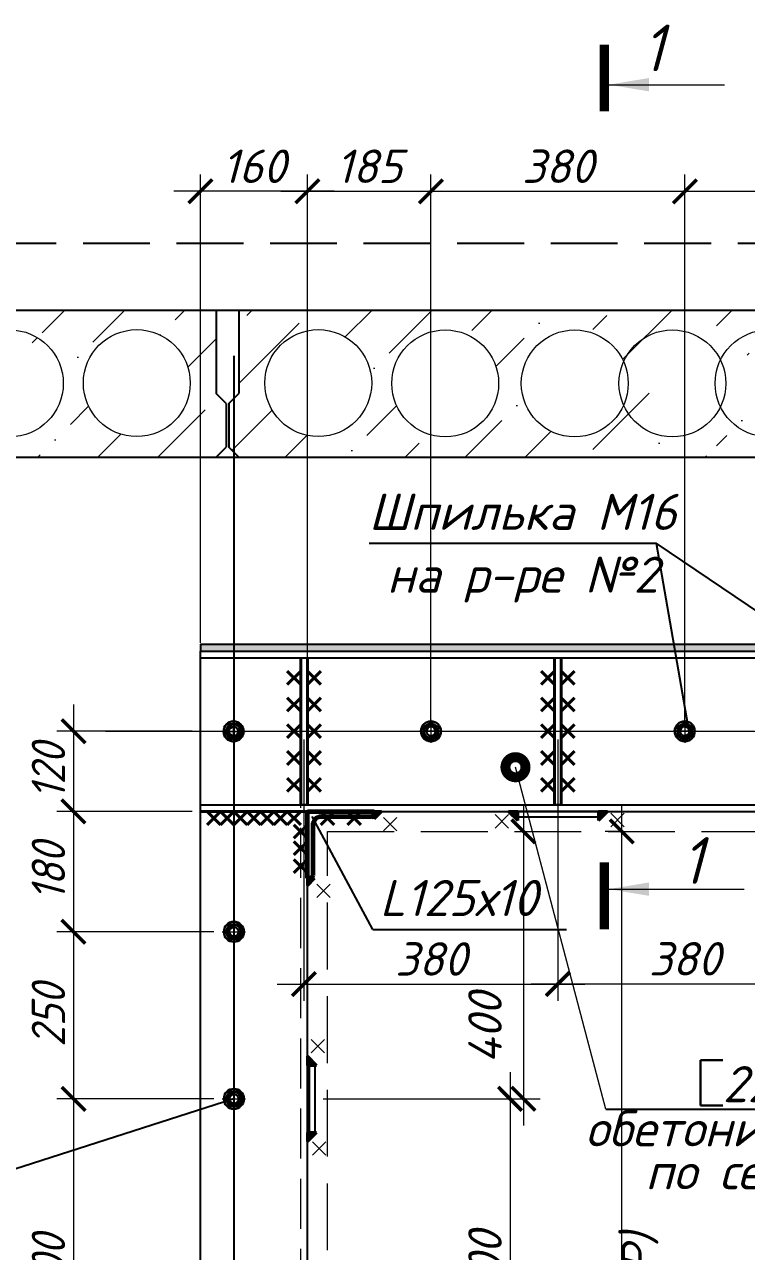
# Model space of a CAD drawing. Header units: millimetres. Extents: x 749182 to 2267578, y 70462 to 311449.
# Drawn here: x 2071740 to 2072821, y 106040 to 107876 of the extents above; entities that cross this region are included whole.
import ezdxf
from ezdxf.enums import TextEntityAlignment as Align

# ---------------------------------------------------------------- set-up
doc = ezdxf.new("R2010")
doc.units = ezdxf.units.MM
for name, pattern in [('015-60-22-12-0682-ПЗУ-20_П_изм1$0$K5LT_AXLED_REINFORCED', [13, 8, -2, 1, -2]), ('ГОСТ 2.303 4', [7, 5, -2, 0]), ('осеваяX2', [4, 2.5, -0.5, 0.5, -0.5])]:
    doc.linetypes.add(name, pattern=pattern)
doc.layers.get('Defpoints').update_dxf_attribs({"color": 255})
for name, color, linetype, lineweight in [('1Стены', 252, 'Continuous', 25), ('монолит', 176, 'Continuous', 50), ('Оси', 165, 'осеваяX2', 13), ('Размер', 7, 'Continuous', 13), ('размеры', 7, 'Continuous', 9), ('Размеры КР', 164, 'Continuous', 9), ('сварка', 156, 'Continuous', 9), ('Стены', 184, 'Continuous', 40), ('штрих', 8, 'Continuous', 5)]:
    doc.layers.add(name, color=color, linetype=linetype, lineweight=lineweight)
doc.layers.add('CS_UNPLOTTED', color=254, linetype='Continuous', plot=False)
for name, color, linetype in [('VPORTS', 7, 'Continuous'), ('металл', 124, 'Continuous'), ('Текст', 7, 'Continuous'), ('Штриховка', 252, 'Continuous')]:
    doc.layers.add(name, color=color, linetype=linetype)
doc.styles.add('GOST 2.304_new', font='isocpeur.ttf', dxfattribs={"width": 0.9, "oblique": 15})
doc.styles.add('М2', font='isocpeui.ttf')
doc.dimstyles.new('SPDS', dxfattribs={"dimscale": 25, "dimtxt": 2.5, "dimasz": 1.77, "dimexe": 1.25, "dimexo": 0.625, "dimtad": 1, "dimdec": 0, "dimrnd": 0.001, "dimtxsty": 'GOST 2.304_new', "dimblk": 'ARCHTICK', "dimcen": 2.5, "dimdle": 2, "dimclrt": 256, "dimazin": 2, "dimtfac": 0.75, "dimtdec": 0, "dimtmove": 1, "dimatfit": 3, "dimfxl": 0, "dimtolj": 1, "dimlwd": 9, "dimlwe": 9, "dimarcsym": 0})
doc.dimstyles.new('SPDS 1_20', dxfattribs={"dimscale": 20, "dimtxt": 2.5, "dimasz": 1.77, "dimexe": 1.25, "dimexo": 0.625, "dimtad": 1, "dimdec": 0, "dimrnd": 0.001, "dimtxsty": 'М2', "dimblk": 'ARCHTICK', "dimcen": 2.5, "dimdle": 2, "dimclrt": 256, "dimadec": 0, "dimazin": 2, "dimtfac": 0.75, "dimtdec": 0, "dimtmove": 1, "dimatfit": 3, "dimfxl": 0, "dimtolj": 1, "dimlwd": 9, "dimlwe": 9, "dimarcsym": 0})

# ---------------------------------------------------------------- blocks, each defined once
blk = doc.blocks.new('м16')
at = {"layer": 'металл', "lineweight": 30, "ltscale": 20}
for p, q in [((-11, 6.4), (0, 12.7)), ((-11, -6.4), (-11, 6.4)), ((0, 12.7), (11, 6.4)), ((11, 6.4), (11, -6.4)), ((0, -12.7), (-11, -6.4)), ((11, -6.4), (0, -12.7))]:
    blk.add_line(p, q, dxfattribs=at)
blk.add_circle((0, 0), 15, dxfattribs=at)
for radius, start, end in [(10.4, 0, 180), (10.4, 180, 0), (6.92, 0, 180), (6.92, 180, 0)]:
    blk.add_arc((0, 0), radius, start, end, dxfattribs=at)
at = {"layer": 'металл', "linetype": 'Continuous', "lineweight": 25, "ltscale": 20}
blk.add_arc((0, 0), 8, 255, 165, dxfattribs=at)
at = {"layer": 'Оси', "ltscale": 20}
for p, q in [((17, 0), (-17.3, 0)), ((0, 17.3), (0, -17.3))]:
    blk.add_line(p, q, dxfattribs=at)
blk = doc.blocks.new('свар')
at = {"layer": 'сварка', "color": 0, "linetype": 'Continuous', "ltscale": 10}
for p, q in [((10, 10), (-10, -10)), ((-10, 10), (10, -10))]:
    blk.add_line(p, q, dxfattribs=at)
blk = doc.blocks.new('_ArchTick')
at = {"color": 0, "linetype": 'ByBlock', "const_width": 0.15}
blk.add_lwpolyline([(-0.5, -0.5), (0.5, 0.5)], dxfattribs=at)
blk = doc.blocks.new('*D1952')
at = {"layer": 'Defpoints', "color": 0, "lineweight": 20, "ltscale": 20, "transparency": 16777216}
for p in [(2072476.9, 106668.3), (2072174.4, 106268.3), (2072486.7, 106268.3)]:
    blk.add_point(p, dxfattribs=at)
at = {"layer": 'Размер', "color": 0, "lineweight": 9, "ltscale": 20, "transparency": 16777216}
for p, q in [((2072486.7, 106708.3), (2072486.7, 106228.3)), ((2072489.4, 106668.3), (2072511.7, 106668.3)), ((2072186.9, 106268.3), (2072511.7, 106268.3))]:
    blk.add_line(p, q, dxfattribs=at)
at = {"layer": 'Размер', "color": 0, "lineweight": 9, "ltscale": 20, "transparency": 16777216, "xscale": 35.4, "yscale": 35.4, "zscale": 35.4}
for p, rotation in [((2072486.7, 106668.3), 90), ((2072486.7, 106268.3), 270)]:
    blk.add_blockref('_ArchTick', p, dxfattribs=dict(at, rotation=rotation))
at = {"layer": 'Размер', "ltscale": 20, "transparency": 16777216, "insert": (2072429.2, 106374.3), "char_height": 50, "attachment_point": 5, "rotation": 90, "style": 'М2'}
blk.add_mtext('\\A1;400', dxfattribs=at)
blk = doc.blocks.new('*D1953')
at = {"layer": 'Defpoints', "color": 0, "lineweight": 20, "ltscale": 20, "transparency": 16777216}
for p in [(2072174.4, 106268.3), (2072174.4, 105768.3), (2072466.7, 105768.3)]:
    blk.add_point(p, dxfattribs=at)
at = {"layer": 'Размер', "color": 0, "lineweight": 9, "ltscale": 20, "transparency": 16777216}
for p, q in [((2072466.7, 106308.3), (2072466.7, 105728.3)), ((2072186.9, 106268.3), (2072491.7, 106268.3)), ((2072186.9, 105768.3), (2072491.7, 105768.3))]:
    blk.add_line(p, q, dxfattribs=at)
at = {"layer": 'Размер', "color": 0, "lineweight": 9, "ltscale": 20, "transparency": 16777216, "xscale": 35.4, "yscale": 35.4, "zscale": 35.4}
for p, rotation in [((2072466.7, 106268.3), 90), ((2072466.7, 105768.3), 270)]:
    blk.add_blockref('_ArchTick', p, dxfattribs=dict(at, rotation=rotation))
at = {"layer": 'Размер', "ltscale": 20, "transparency": 16777216, "insert": (2072429.2, 106018.3), "char_height": 50, "attachment_point": 5, "rotation": 90, "style": 'М2'}
blk.add_mtext('\\A1;500', dxfattribs=at)
blk = doc.blocks.new('*D1949')
at = {"layer": 'Defpoints', "color": 0, "lineweight": 20, "transparency": 16777216}
for p in [(2072003.3, 107626.1), (2072003.3, 106938.3), (2072163.4, 106698.3)]:
    blk.add_point(p, dxfattribs=at)
at = {"layer": 'Размеры КР', "color": 0, "lineweight": 9, "transparency": 16777216}
for p, q in [((2072003.3, 106950.8), (2072003.3, 107651.1)), ((2072163.4, 106710.8), (2072163.4, 107651.1)), ((2072203.4, 107626.1), (2071963.3, 107626.1))]:
    blk.add_line(p, q, dxfattribs=at)
at = {"layer": 'Размеры КР', "color": 0, "lineweight": 9, "transparency": 16777216, "xscale": 35.4, "yscale": 35.4, "zscale": 35.4, "rotation": 180}
blk.add_blockref('_ArchTick', (2072003.3, 107626.1), dxfattribs=at)
at = {"layer": 'Размеры КР', "color": 0, "lineweight": 9, "transparency": 16777216, "xscale": 35.4, "yscale": 35.4, "zscale": 35.4}
blk.add_blockref('_ArchTick', (2072163.4, 107626.1), dxfattribs=at)
at = {"layer": 'Размеры КР', "lineweight": 20, "transparency": 16777216, "insert": (2072083.4, 107663.6), "char_height": 50, "attachment_point": 5, "style": 'М2'}
blk.add_mtext('\\A1;160', dxfattribs=at)
blk = doc.blocks.new('*D1942')
at = {"layer": 'Defpoints', "color": 0, "lineweight": 20, "ltscale": 20, "transparency": 16777216}
for p in [(2072633.9, 106668.3), (2072647.8, 106668.3), (2072667.8, 104668.3)]:
    blk.add_point(p, dxfattribs=at)
at = {"layer": 'Размер', "color": 0, "lineweight": 9, "ltscale": 20, "transparency": 16777216}
for p, q in [((2072633.9, 104628.3), (2072633.9, 106708.3)), ((2072635.3, 106668.3), (2072608.9, 106668.3)), ((2072655.3, 104668.3), (2072608.9, 104668.3))]:
    blk.add_line(p, q, dxfattribs=at)
at = {"layer": 'Размер', "color": 0, "lineweight": 9, "ltscale": 20, "transparency": 16777216, "xscale": 35.4, "yscale": 35.4, "zscale": 35.4}
for p, rotation in [((2072633.9, 106668.3), 90), ((2072633.9, 104668.3), 270)]:
    blk.add_blockref('_ArchTick', p, dxfattribs=dict(at, rotation=rotation))
at = {"layer": 'Размер', "ltscale": 20, "transparency": 16777216, "insert": (2072623.9, 105802.9), "char_height": 50, "width": 670.583, "attachment_point": 5, "rotation": 90, "style": 'М2'}
blk.add_mtext('\\A1;2000 \\P(уточнять по АР)', dxfattribs=at)
blk = doc.blocks.new('*D1943')
at = {"layer": 'Defpoints', "color": 0, "lineweight": 20, "ltscale": 20, "transparency": 16777216}
for p in [(2072003.3, 106818.3), (2071813.3, 106698.3), (2072003.3, 106698.3)]:
    blk.add_point(p, dxfattribs=at)
at = {"layer": 'размеры', "color": 0, "lineweight": 9, "ltscale": 20, "transparency": 16777216}
for p, q in [((2071813.3, 106858.3), (2071813.3, 106658.3)), ((2071990.8, 106818.3), (2071788.3, 106818.3)), ((2071990.8, 106698.3), (2071788.3, 106698.3))]:
    blk.add_line(p, q, dxfattribs=at)
at = {"layer": 'размеры', "color": 0, "lineweight": 9, "ltscale": 20, "transparency": 16777216, "xscale": 35.4, "yscale": 35.4, "zscale": 35.4}
for p, rotation in [((2071813.3, 106818.3), 90), ((2071813.3, 106698.3), 270)]:
    blk.add_blockref('_ArchTick', p, dxfattribs=dict(at, rotation=rotation))
at = {"layer": 'размеры', "ltscale": 20, "transparency": 16777216, "insert": (2071775.8, 106758.3), "char_height": 50, "attachment_point": 5, "rotation": 90, "style": 'GOST 2.304_new'}
blk.add_mtext('\\A1;120', dxfattribs=at)
blk = doc.blocks.new('*D1954')
at = {"layer": 'Defpoints', "color": 0, "lineweight": 20, "ltscale": 20, "transparency": 16777216}
for p in [(2072003.3, 106698.3), (2071813.3, 106518.3), (2072036.1, 106518.3)]:
    blk.add_point(p, dxfattribs=at)
at = {"layer": 'размеры', "color": 0, "lineweight": 9, "ltscale": 20, "transparency": 16777216}
for p, q in [((2071813.3, 106738.3), (2071813.3, 106478.3)), ((2071990.8, 106698.3), (2071788.3, 106698.3)), ((2072023.6, 106518.3), (2071788.3, 106518.3))]:
    blk.add_line(p, q, dxfattribs=at)
at = {"layer": 'размеры', "color": 0, "lineweight": 9, "ltscale": 20, "transparency": 16777216, "xscale": 35.4, "yscale": 35.4, "zscale": 35.4}
for p, rotation in [((2071813.3, 106698.3), 90), ((2071813.3, 106518.3), 270)]:
    blk.add_blockref('_ArchTick', p, dxfattribs=dict(at, rotation=rotation))
at = {"layer": 'размеры', "ltscale": 20, "transparency": 16777216, "insert": (2071775.8, 106608.3), "char_height": 50, "attachment_point": 5, "rotation": 90, "style": 'GOST 2.304_new'}
blk.add_mtext('\\A1;180', dxfattribs=at)
blk = doc.blocks.new('*D1955')
at = {"layer": 'Defpoints', "color": 0, "lineweight": 20, "ltscale": 20, "transparency": 16777216}
for p in [(2072036.1, 106518.3), (2071813.3, 106268.3), (2072036.1, 106268.3)]:
    blk.add_point(p, dxfattribs=at)
at = {"layer": 'размеры', "color": 0, "lineweight": 9, "ltscale": 20, "transparency": 16777216}
for p, q in [((2071813.3, 106558.3), (2071813.3, 106228.3)), ((2072023.6, 106518.3), (2071788.3, 106518.3)), ((2072023.6, 106268.3), (2071788.3, 106268.3))]:
    blk.add_line(p, q, dxfattribs=at)
at = {"layer": 'размеры', "color": 0, "lineweight": 9, "ltscale": 20, "transparency": 16777216, "xscale": 35.4, "yscale": 35.4, "zscale": 35.4}
for p, rotation in [((2071813.3, 106518.3), 90), ((2071813.3, 106268.3), 270)]:
    blk.add_blockref('_ArchTick', p, dxfattribs=dict(at, rotation=rotation))
at = {"layer": 'размеры', "ltscale": 20, "transparency": 16777216, "insert": (2071775.8, 106393.3), "char_height": 50, "attachment_point": 5, "rotation": 90, "style": 'GOST 2.304_new'}
blk.add_mtext('\\A1;250', dxfattribs=at)
blk = doc.blocks.new('*D1956')
at = {"layer": 'Defpoints', "color": 0, "lineweight": 20, "ltscale": 20, "transparency": 16777216}
for p in [(2072036.1, 106268.3), (2071813.3, 105768.3), (2072036.1, 105768.3)]:
    blk.add_point(p, dxfattribs=at)
at = {"layer": 'размеры', "color": 0, "lineweight": 9, "ltscale": 20, "transparency": 16777216}
for p, q in [((2071813.3, 106308.3), (2071813.3, 105728.3)), ((2072023.6, 106268.3), (2071788.3, 106268.3)), ((2072023.6, 105768.3), (2071788.3, 105768.3))]:
    blk.add_line(p, q, dxfattribs=at)
at = {"layer": 'размеры', "color": 0, "lineweight": 9, "ltscale": 20, "transparency": 16777216, "xscale": 35.4, "yscale": 35.4, "zscale": 35.4}
for p, rotation in [((2071813.3, 106268.3), 90), ((2071813.3, 105768.3), 270)]:
    blk.add_blockref('_ArchTick', p, dxfattribs=dict(at, rotation=rotation))
at = {"layer": 'размеры', "ltscale": 20, "transparency": 16777216, "insert": (2071775.8, 106018.3), "char_height": 50, "attachment_point": 5, "rotation": 90, "style": 'GOST 2.304_new'}
blk.add_mtext('\\A1;500', dxfattribs=at)
blk = doc.blocks.new('*D1959')
at = {"layer": 'Defpoints', "color": 0, "lineweight": 20, "transparency": 16777216}
for p in [(2072348.2, 107626.1), (2072163.4, 107548.4), (2072348.2, 106818.3)]:
    blk.add_point(p, dxfattribs=at)
at = {"layer": 'Размеры КР', "color": 0, "lineweight": 9, "transparency": 16777216}
for p, q in [((2072163.4, 107560.9), (2072163.4, 107651.1)), ((2072348.2, 106830.8), (2072348.2, 107651.1)), ((2072123.4, 107626.1), (2072388.2, 107626.1))]:
    blk.add_line(p, q, dxfattribs=at)
at = {"layer": 'Размеры КР', "color": 0, "lineweight": 9, "transparency": 16777216, "xscale": 35.4, "yscale": 35.4, "zscale": 35.4, "rotation": 180}
blk.add_blockref('_ArchTick', (2072163.4, 107626.1), dxfattribs=at)
at = {"layer": 'Размеры КР', "color": 0, "lineweight": 9, "transparency": 16777216, "xscale": 35.4, "yscale": 35.4, "zscale": 35.4}
blk.add_blockref('_ArchTick', (2072348.2, 107626.1), dxfattribs=at)
at = {"layer": 'Размеры КР', "lineweight": 20, "transparency": 16777216, "insert": (2072255.8, 107663.6), "char_height": 50, "attachment_point": 5, "style": 'М2'}
blk.add_mtext('\\A1;185', dxfattribs=at)
blk = doc.blocks.new('*D1961')
at = {"layer": 'Defpoints', "color": 0, "lineweight": 20, "transparency": 16777216}
for p in [(2072158.3, 106818.3), (2072538.4, 106690.3), (2072538.4, 106440.1)]:
    blk.add_point(p, dxfattribs=at)
at = {"layer": 'Размеры КР', "color": 0, "lineweight": 9, "transparency": 16777216}
for p, q in [((2072158.3, 106805.8), (2072158.3, 106415.1)), ((2072538.4, 106677.8), (2072538.4, 106415.1)), ((2072118.3, 106440.1), (2072578.4, 106440.1))]:
    blk.add_line(p, q, dxfattribs=at)
at = {"layer": 'Размеры КР', "color": 0, "lineweight": 9, "transparency": 16777216, "xscale": 35.4, "yscale": 35.4, "zscale": 35.4, "rotation": 180}
blk.add_blockref('_ArchTick', (2072158.3, 106440.1), dxfattribs=at)
at = {"layer": 'Размеры КР', "color": 0, "lineweight": 9, "transparency": 16777216, "xscale": 35.4, "yscale": 35.4, "zscale": 35.4}
blk.add_blockref('_ArchTick', (2072538.4, 106440.1), dxfattribs=at)
at = {"layer": 'Размеры КР', "lineweight": 20, "transparency": 16777216, "insert": (2072348.4, 106477.6), "char_height": 50, "attachment_point": 5, "style": 'М2'}
blk.add_mtext('\\A1;380', dxfattribs=at)
blk = doc.blocks.new('*D1964')
at = {"layer": 'Defpoints', "color": 0, "lineweight": 20, "transparency": 16777216}
for p in [(2072538.4, 106818.3), (2072918.1, 106818.3), (2072918.1, 106440.4)]:
    blk.add_point(p, dxfattribs=at)
at = {"layer": 'Размеры КР', "color": 0, "lineweight": 9, "transparency": 16777216}
for p, q in [((2072538.4, 106805.8), (2072538.4, 106415.4)), ((2072918.1, 106805.8), (2072918.1, 106415.4)), ((2072498.4, 106440.4), (2072958.1, 106440.4))]:
    blk.add_line(p, q, dxfattribs=at)
at = {"layer": 'Размеры КР', "color": 0, "lineweight": 9, "transparency": 16777216, "xscale": 35.4, "yscale": 35.4, "zscale": 35.4, "rotation": 180}
blk.add_blockref('_ArchTick', (2072538.4, 106440.4), dxfattribs=at)
at = {"layer": 'Размеры КР', "color": 0, "lineweight": 9, "transparency": 16777216, "xscale": 35.4, "yscale": 35.4, "zscale": 35.4}
blk.add_blockref('_ArchTick', (2072918.1, 106440.4), dxfattribs=at)
at = {"layer": 'Размеры КР', "lineweight": 20, "transparency": 16777216, "insert": (2072728.2, 106477.9), "char_height": 50, "attachment_point": 5, "style": 'М2'}
blk.add_mtext('\\A1;380', dxfattribs=at)
blk = doc.blocks.new('*D1966')
at = {"layer": 'Defpoints', "color": 0, "lineweight": 20, "transparency": 16777216}
for p in [(2072728.4, 107626.1), (2072348.2, 106818.3), (2072728.4, 106818.3)]:
    blk.add_point(p, dxfattribs=at)
at = {"layer": 'Размеры КР', "color": 0, "lineweight": 9, "transparency": 16777216}
for p, q in [((2072348.2, 106830.8), (2072348.2, 107651.1)), ((2072728.4, 106830.8), (2072728.4, 107651.1)), ((2072308.2, 107626.1), (2072768.4, 107626.1))]:
    blk.add_line(p, q, dxfattribs=at)
at = {"layer": 'Размеры КР', "color": 0, "lineweight": 9, "transparency": 16777216, "xscale": 35.4, "yscale": 35.4, "zscale": 35.4, "rotation": 180}
blk.add_blockref('_ArchTick', (2072348.2, 107626.1), dxfattribs=at)
at = {"layer": 'Размеры КР', "color": 0, "lineweight": 9, "transparency": 16777216, "xscale": 35.4, "yscale": 35.4, "zscale": 35.4}
blk.add_blockref('_ArchTick', (2072728.4, 107626.1), dxfattribs=at)
at = {"layer": 'Размеры КР', "lineweight": 20, "transparency": 16777216, "insert": (2072538.3, 107663.6), "char_height": 50, "attachment_point": 5, "style": 'М2'}
blk.add_mtext('\\A1;380', dxfattribs=at)
blk = doc.blocks.new('*D1967')
at = {"layer": 'Defpoints', "color": 0, "lineweight": 20, "transparency": 16777216}
for p in [(2073108.2, 107626.1), (2073108.2, 106835.6), (2072728.4, 106818.3)]:
    blk.add_point(p, dxfattribs=at)
at = {"layer": 'Размеры КР', "color": 0, "lineweight": 9, "transparency": 16777216}
for p, q in [((2072728.4, 106830.8), (2072728.4, 107651.1)), ((2073108.2, 106848.1), (2073108.2, 107651.1)), ((2072688.4, 107626.1), (2073148.2, 107626.1))]:
    blk.add_line(p, q, dxfattribs=at)
at = {"layer": 'Размеры КР', "color": 0, "lineweight": 9, "transparency": 16777216, "xscale": 35.4, "yscale": 35.4, "zscale": 35.4, "rotation": 180}
blk.add_blockref('_ArchTick', (2072728.4, 107626.1), dxfattribs=at)
at = {"layer": 'Размеры КР', "color": 0, "lineweight": 9, "transparency": 16777216, "xscale": 35.4, "yscale": 35.4, "zscale": 35.4}
blk.add_blockref('_ArchTick', (2073108.2, 107626.1), dxfattribs=at)
at = {"layer": 'Размеры КР', "lineweight": 20, "transparency": 16777216, "insert": (2072918.3, 107663.6), "char_height": 50, "attachment_point": 5, "style": 'М2'}
blk.add_mtext('\\A1;380', dxfattribs=at)

msp = doc.modelspace()

# ---------------------------------------------------------------- hatches: boundary and pattern name
at = {"layer": 'Стены', "linetype": 'Continuous', "ltscale": 4}
for points in [[(2072263.3484, 106698.298), (2072274.2631, 106698.298), (2072263.3484, 106687.3833)], [(2072163.3484, 106598.298), (2072174.2631, 106598.298), (2072163.3484, 106587.3833)]]:
    msp.add_hatch(color=256, dxfattribs=at).paths.add_polyline_path(points, flags=0)
at = {"layer": 'Стены', "linetype": 'Continuous', "ltscale": 5}
for points in [[(2072478.2555, 106698.298), (2072464.6121, 106698.298), (2072478.2555, 106684.6546)], [(2072598.9425, 106698.298), (2072612.586, 106698.298), (2072598.9425, 106684.6546)], [(2072163.3484, 106318.386), (2072163.3484, 106332.0294), (2072176.9918, 106318.386)], [(2072163.3484, 106218.1904), (2072163.3484, 106204.5469), (2072176.9918, 106218.1904)]]:
    msp.add_hatch(color=256, dxfattribs=at).paths.add_polyline_path(points, flags=0)
at = {"layer": 'штрих', "ltscale": 100}
h = msp.add_hatch(dxfattribs=at)
h.set_pattern_fill('ANSI36', color=256, scale=20)
h.set_pattern_definition([(45, (-39860947.59, -1331618.454), (33.67596045, 123.47852166), [158.75, -31.75, 0, -31.75])])
edge = h.paths.add_edge_path(flags=16)
edge.add_arc((2071718.07, 107338.7386), 80, 0, 360)
h.paths.add_polyline_path([(2071766.5286, 107395.6191), (2071729.4545, 107405.5531), (2071729.4545, 107439.9906), (2071766.5286, 107430.0566)], flags=16)
edge = h.paths.add_edge_path(flags=16)
edge.add_arc((2071908.0686, 107339.2022), 80, 0, 360)
h.paths.add_polyline_path([(2071904.9263, 107340.7709), (2071915.6566, 107380.817), (2071972.0316, 107380.817), (2071961.3013, 107340.7709)], flags=0)
h.paths.add_polyline_path([(2071838.1673, 107234.0058), (2071800.0577, 107244.2173), (2071800.0577, 107279.5868), (2071838.1673, 107269.3753)], flags=16)
h.paths.add_polyline_path([(2071548.6243, 107259.7324), (2071548.8114, 107417.2571), (2071548.8335, 107435.7878), (2071548.836, 107448.4386), (2071548.5235, 107228.4386), (2071548.5871, 107228.4323)])
h.paths.add_polyline_path([(2071551.9758, 107448.4386), (2072026.8467, 107448.4386), (2072026.8467, 107323.4386), (2072041.8467, 107308.4386), (2072041.8467, 107243.4386), (2072026.8467, 107228.4386), (2071551.6633, 107228.4386)])
h = msp.add_hatch(dxfattribs=at)
h.set_pattern_fill('ANSI36', color=256, scale=20)
h.set_pattern_definition([(45, (-40512997.915, -1316087.535), (33.67596045, 123.47852166), [158.75, -31.75, 0, -31.75])])
h.paths.add_polyline_path([(2072575.8762, 107417.7829), (2072575.8762, 107448.4386), (2072392.6803, 107448.4386), (2072392.6803, 107415.3521, -0.331054119), (2072449.6505, 107338.7386, -0.331054119), (2072392.6803, 107262.1251), (2072392.6803, 107228.4386), (2072575.8762, 107228.4386), (2072575.8762, 107259.6943, -0.460293486), (2072483.5473, 107338.7386, -0.460293486)])
h.paths.add_polyline_path([(2072060.8738, 107448.4386), (2072060.8738, 107323.4386), (2072045.8738, 107308.4386), (2072045.8738, 107243.4386), (2072060.8738, 107228.4386), (2072377.9803, 107228.4386), (2072377.9803, 107259.1734, -0.44510651), (2072289.6505, 107338.7386, -0.44510651), (2072377.9803, 107418.3037), (2072377.9803, 107448.4386)])
h.paths.add_polyline_path([(2072259.6518, 107339.2022, -1), (2072099.6518, 107339.2022, -1)], flags=16)
h.paths.add_polyline_path([(2072590.5762, 107448.4386), (2072590.5762, 107414.0343, -0.102074753), (2072618.1681, 107397.19, -0.844047219), (2072703.2296, 107400.9328, -0.195504104), (2072760.9006, 107418.3999), (2072760.9006, 107448.4386)])
h.paths.add_polyline_path([(2072703.2296, 107400.9328, 0.844047219), (2072618.1681, 107397.19, -0.207728726), (2072643.5473, 107338.7386, -0.207728726), (2072618.1681, 107280.2871, 0.844047219), (2072703.2296, 107276.5443, -0.226394881), (2072673.5473, 107338.7386, -0.226394881)])
h.paths.add_polyline_path([(2072760.9006, 107228.4386), (2072760.9006, 107259.0772, -0.195504104), (2072703.2296, 107276.5443, -0.844047219), (2072618.1681, 107280.2871, -0.102074753), (2072590.5762, 107263.4429), (2072590.5762, 107228.4386)])
h.paths.add_polyline_path([(2072833.5473, 107338.7386, -0.334587013), (2072775.6006, 107261.8383), (2072775.6006, 107228.4386), (2072948.0588, 107228.4386), (2072948.0588, 107258.8659, -0.43083795), (2072863.5473, 107338.7386, -0.43083795), (2072948.0588, 107418.6113), (2072948.0588, 107448.4386), (2072775.6006, 107448.4386), (2072775.6006, 107415.6389, -0.334587013)])
h.paths.add_polyline_path([(2072962.7588, 107448.4386), (2072962.7588, 107416.3976, -0.344840005), (2073023.5473, 107338.7386, -0.344840005), (2072962.7588, 107261.0796), (2072962.7588, 107228.4386), (2073135.2171, 107228.4386), (2073135.2171, 107258.9325, -0.434760374), (2073049.6505, 107338.7386, -0.434760374), (2073135.2171, 107418.5447), (2073135.2171, 107448.4386)])
h.paths.add_polyline_path([(2073209.6505, 107338.7386, -0.341037633), (2073149.9171, 107261.3482), (2073149.9171, 107228.4386), (2073230.8738, 107228.4386), (2073245.8738, 107243.4386), (2073245.8738, 107308.4386), (2073230.8738, 107323.4386), (2073230.8738, 107448.4386), (2073149.9171, 107448.4386), (2073149.9171, 107416.1289, -0.341037633)])
h.paths.add_polyline_path([(2072190.8844, 107275.4768), (2072271.7484, 107275.4768), (2072293.209, 107355.569), (2072212.3451, 107355.569)], flags=24)
h.paths.add_polyline_path([(2071975.3618, 107341.9521), (2072091.4868, 107341.9521), (2072112.3925, 107419.9733), (2071996.2675, 107419.9733)], flags=9)
h.paths.add_polyline_path([(2072872.6589, 107209.0306), (2072872.6589, 107279.7696), (2072796.4397, 107300.1925), (2072796.4397, 107229.4535)], flags=9)
at = {"layer": 'Штриховка', "ltscale": 20}
h = msp.add_hatch(dxfattribs=at)
h.set_pattern_fill('AR-SAND', color=256, scale=0.3)
h.set_pattern_definition([(37.5, (-40076615.999, -1087063.142), (-0.4800093888, 14.68239712), [0, -11.5824, 0, -12.954, 0, -12.3825]), (7.5, (-40076616, -1087063.142), (13.485698494, 21.504753017), [0, -6.2484, 0, -10.4394, 0, -4.0005]), (327.5, (-40076625.372, -1087063.142), (23.7297711072, 0.0431155404), [0, -3.81, 0, -13.716, 0, -17.907]), (317.5, (-40076625.372, -1087063.142), (22.906693574, 6.687879698), [0, -1.905, 0, -8.9916, 0, -10.287])])
h.paths.add_polyline_path([(2073353.3582, 106948.7217), (2072003.3484, 106948.7217), (2072003.3484, 106938.7217), (2072003.3484, 106938.298), (2073353.3582, 106938.7217)])

# ---------------------------------------------------------------- linework, layer by layer
at = {"layer": '1Стены', "color": 6, "linetype": 'ГОСТ 2.303 4', "ltscale": 20}
msp.add_line((2071547.6028, 107548.4386), (2074063.4117, 107548.4386), dxfattribs=at)
at = {"layer": '1Стены', "linetype": 'ГОСТ 2.303 4', "lineweight": 13, "ltscale": 15}
msp.add_line((2072153.3484, 104603.8668), (2072153.3484, 106733.8766), dxfattribs=at)
at = {"layer": '1Стены', "linetype": 'ГОСТ 2.303 4', "lineweight": 13, "ltscale": 20}
for p, q in [((2072193.3484, 104641.8668), (2072193.3484, 106668.298)), ((2072193.3484, 106668.298), (2073263.3582, 106668.298))]:
    msp.add_line(p, q, dxfattribs=at)
at = {"layer": 'CS_UNPLOTTED', "ltscale": 20}
msp.add_line((2072053.3484, 107380.1464), (2072053.3484, 104665.1304), dxfattribs=at)
at = {"layer": 'VPORTS', "ltscale": 100}
msp.add_lwpolyline([(2072003.3484, 106938.298), (2073453.3582, 106938.298), (2073453.3582, 106948.306), (2072003.3484, 106948.306)], close=True, dxfattribs=at)
at = {"layer": 'металл', "color": 0, "ltscale": 20}
for p, q in [((2072003.3484, 104451.8668), (2072003.3484, 106938.298)), ((2072003.3484, 106938.298), (2073453.3582, 106938.298)), ((2072003.3484, 106928.298), (2073453.3582, 106928.298)), ((2072003.3484, 106708.298), (2073453.3582, 106708.298)), ((2072163.3484, 106698.298), (2072003.3484, 106698.298)), ((2072003.3484, 106698.298), (2073453.3582, 106698.298)), ((2072163.3484, 104736.8766), (2072163.3484, 106683.8766))]:
    msp.add_line(p, q, dxfattribs=at)
at = {"layer": 'металл', "ltscale": 20}
for points in [[(2072153.3533, 106928.298), (2072163.3486, 106928.298), (2072163.3486, 106708.298), (2072153.3533, 106708.298)], [(2072533.3557, 106928.298), (2072543.351, 106928.298), (2072543.351, 106708.298), (2072533.3557, 106708.298)], [(2072478.3533, 106698.298), (2072478.3533, 106690.298), (2072598.3533, 106690.298), (2072598.3533, 106698.298)], [(2072166.3575, 106318.2882), (2072174.3575, 106318.2882), (2072174.3575, 106218.2882), (2072166.3575, 106218.2882)]]:
    msp.add_lwpolyline(points, close=True, dxfattribs=at)
at = {"layer": 'монолит', "lineweight": 25, "ltscale": 100}
for p, q in [((2071551.9758, 107448.4386), (2074053.5615, 107448.4386)), ((2071551.9758, 107448.4386), (2074055.6603, 107448.4386)), ((2071551.6633, 107228.4386), (2074053.874, 107228.4386)), ((2071551.6633, 107228.4386), (2074055.2928, 107228.4386))]:
    msp.add_line(p, q, dxfattribs=at)
at = {"layer": 'Оси', "linetype": '015-60-22-12-0682-ПЗУ-20_П_изм1$0$K5LT_AXLED_REINFORCED', "ltscale": 100}
msp.add_line((2071861.2867, 106818.298), (2073595.4199, 106818.298), dxfattribs=at)
at = {"layer": 'Размер', "linetype": 'Continuous', "ltscale": 20}
for p, q in [((2072614.7424, 107785.6361), (2072787.6613, 107785.6361)), ((2072614.7424, 106582.0819), (2072816.8737, 106582.0819))]:
    msp.add_line(p, q, dxfattribs=at)
at = {"layer": 'Размер', "linetype": 'Continuous', "ltscale": 20, "const_width": 14}
for points in [[(2072607.7424, 107845.6361), (2072607.7424, 107745.6361)], [(2072607.7424, 106522.0819), (2072607.7424, 106622.0819)]]:
    msp.add_lwpolyline(points, dxfattribs=at)
at = {"layer": 'Размер', "linetype": 'Continuous', "ltscale": 20}
for points in [[(2072614.7424, 107785.6361), (2072674.8324, 107795.6917), (2072674.8324, 107775.5805)], [(2072614.7424, 106582.0819), (2072674.8324, 106592.1375), (2072674.8324, 106572.0263)]]:
    msp.add_solid(points, dxfattribs=at)
at = {"layer": 'размеры', "ltscale": 20}
msp.add_line((2072610.068, 106253.0041), (2072474.8203, 106764.5236), dxfattribs=at)
at = {"layer": 'Размеры КР', "lineweight": 20}
msp.add_line((2072538.3519, 106818.2979), (2072918.0738, 106818.296), dxfattribs=at)
at = {"layer": 'Стены', "color": 0, "linetype": 'Continuous', "ltscale": 10}
for p, q in [((2072153.358, 106928.298), (2072153.358, 106708.298)), ((2072163.3533, 106928.298), (2072163.3533, 106708.298)), ((2072533.3604, 106928.298), (2072533.3604, 106708.298)), ((2072543.3557, 106928.298), (2072543.3557, 106708.298)), ((2072153.358, 106908.298), (2072133.358, 106888.298)), ((2072153.358, 106888.298), (2072133.358, 106908.298)), ((2072163.3533, 106908.298), (2072183.3533, 106888.298)), ((2072163.3533, 106888.298), (2072183.3533, 106908.298)), ((2072533.3604, 106908.298), (2072513.3604, 106888.298)), ((2072533.3604, 106888.298), (2072513.3604, 106908.298)), ((2072543.3557, 106908.298), (2072563.3557, 106888.298)), ((2072543.3557, 106888.298), (2072563.3557, 106908.298)), ((2072153.358, 106868.298), (2072133.358, 106848.298)), ((2072153.358, 106848.298), (2072133.358, 106868.298)), ((2072163.3533, 106868.298), (2072183.3533, 106848.298)), ((2072163.3533, 106848.298), (2072183.3533, 106868.298)), ((2072533.3604, 106868.298), (2072513.3604, 106848.298)), ((2072533.3604, 106848.298), (2072513.3604, 106868.298)), ((2072543.3557, 106868.298), (2072563.3557, 106848.298)), ((2072543.3557, 106848.298), (2072563.3557, 106868.298)), ((2072153.358, 106828.298), (2072133.358, 106808.298)), ((2072153.358, 106808.298), (2072133.358, 106828.298)), ((2072163.3533, 106828.298), (2072183.3533, 106808.298)), ((2072163.3533, 106808.298), (2072183.3533, 106828.298)), ((2072533.3604, 106828.298), (2072513.3604, 106808.298)), ((2072533.3604, 106808.298), (2072513.3604, 106828.298)), ((2072543.3557, 106828.298), (2072563.3557, 106808.298)), ((2072543.3557, 106808.298), (2072563.3557, 106828.298)), ((2072153.358, 106788.298), (2072133.358, 106768.298)), ((2072153.358, 106768.298), (2072133.358, 106788.298)), ((2072163.3533, 106788.298), (2072183.3533, 106768.298)), ((2072163.3533, 106768.298), (2072183.3533, 106788.298)), ((2072533.3604, 106788.298), (2072513.3604, 106768.298)), ((2072533.3604, 106768.298), (2072513.3604, 106788.298)), ((2072543.3557, 106788.298), (2072563.3557, 106768.298)), ((2072543.3557, 106768.298), (2072563.3557, 106788.298)), ((2072153.358, 106748.298), (2072133.358, 106728.298)), ((2072153.358, 106728.298), (2072133.358, 106748.298)), ((2072163.3533, 106748.298), (2072183.3533, 106728.298)), ((2072163.3533, 106728.298), (2072183.3533, 106748.298)), ((2072533.3604, 106748.298), (2072513.3604, 106728.298)), ((2072533.3604, 106728.298), (2072513.3604, 106748.298)), ((2072543.3557, 106748.298), (2072563.3557, 106728.298)), ((2072543.3557, 106728.298), (2072563.3557, 106748.298)), ((2072003.3484, 106698.298), (2072163.3484, 106698.298)), ((2072013.3484, 106698.298), (2072033.3484, 106678.298)), ((2072033.3484, 106698.298), (2072013.3484, 106678.298)), ((2072053.3484, 106698.298), (2072033.3484, 106678.298)), ((2072033.3484, 106698.298), (2072053.3484, 106678.298)), ((2072053.3484, 106698.298), (2072073.3484, 106678.298)), ((2072073.3484, 106698.298), (2072053.3484, 106678.298)), ((2072073.3484, 106698.298), (2072093.3484, 106678.298)), ((2072093.3484, 106698.298), (2072073.3484, 106678.298)), ((2072093.3484, 106698.298), (2072113.3484, 106678.298)), ((2072113.3484, 106698.298), (2072093.3484, 106678.298)), ((2072113.3484, 106698.298), (2072133.3484, 106678.298)), ((2072133.3484, 106698.298), (2072113.3484, 106678.298)), ((2072133.3484, 106698.298), (2072153.3484, 106678.298)), ((2072153.3484, 106698.298), (2072133.3484, 106678.298)), ((2072163.3484, 106698.298), (2072163.3484, 106598.298)), ((2072163.3484, 106698.298), (2072263.3484, 106698.298)), ((2072183.3484, 106698.298), (2072203.3484, 106678.298)), ((2072203.3484, 106698.298), (2072183.3484, 106678.298)), ((2072223.3484, 106698.298), (2072243.3484, 106678.298)), ((2072243.3484, 106698.298), (2072223.3484, 106678.298)), ((2072163.3484, 106678.298), (2072143.3484, 106658.298)), ((2072163.3484, 106658.298), (2072143.3484, 106678.298)), ((2072163.3484, 106653.2808), (2072143.3484, 106633.2808)), ((2072163.3484, 106633.2808), (2072143.3484, 106653.2808)), ((2072163.3484, 106626.4444), (2072143.3484, 106606.4444)), ((2072163.3484, 106606.4444), (2072143.3484, 106626.4444))]:
    msp.add_line(p, q, dxfattribs=at)
at = {"layer": 'Стены', "color": 0, "linetype": 'Continuous', "ltscale": 4}
for p, q in [((2072263.3484, 106698.298), (2072274.2631, 106698.298)), ((2072274.2631, 106698.298), (2072263.3484, 106687.3833)), ((2072263.3484, 106687.3833), (2072263.3484, 106698.298)), ((2072163.3484, 106598.298), (2072174.2631, 106598.298)), ((2072174.2631, 106598.298), (2072163.3484, 106587.3833)), ((2072163.3484, 106587.3833), (2072163.3484, 106598.298))]:
    msp.add_line(p, q, dxfattribs=at)
at = {"layer": 'Стены', "color": 0, "linetype": 'Continuous', "ltscale": 5}
for p, q in [((2072478.2555, 106698.298), (2072464.6121, 106698.298)), ((2072464.6121, 106698.298), (2072478.2555, 106684.6546)), ((2072478.2555, 106684.6546), (2072478.2555, 106698.298)), ((2072598.9425, 106698.298), (2072612.586, 106698.298)), ((2072612.586, 106698.298), (2072598.9425, 106684.6546)), ((2072598.9425, 106684.6546), (2072598.9425, 106698.298)), ((2072163.3484, 106318.386), (2072163.3484, 106332.0294)), ((2072163.3484, 106332.0294), (2072176.9918, 106318.386)), ((2072176.9918, 106318.386), (2072163.3484, 106318.386)), ((2072163.3484, 106218.1904), (2072163.3484, 106204.5469)), ((2072163.3484, 106204.5469), (2072176.9918, 106218.1904)), ((2072176.9918, 106218.1904), (2072163.3484, 106218.1904))]:
    msp.add_line(p, q, dxfattribs=at)
at = {"layer": 'Текст', "ltscale": 10}
for p, q in [((2072026.8467, 107448.4386), (2072026.8467, 107323.4386)), ((2072060.8738, 107448.4386), (2072060.8738, 107323.4386)), ((2072041.8467, 107308.4386), (2072026.8467, 107323.4386)), ((2072045.8738, 107308.4386), (2072060.8738, 107323.4386)), ((2072041.8467, 107308.4386), (2072041.8467, 107243.4386)), ((2072045.8738, 107308.4386), (2072045.8738, 107243.4386)), ((2072026.8467, 107228.4386), (2072041.8467, 107243.4386)), ((2072060.8738, 107228.4386), (2072045.8738, 107243.4386))]:
    msp.add_line(p, q, dxfattribs=at)
at = {"layer": 'Текст', "ltscale": 20}
for p, q in [((2072255.6544, 107099.5659), (2072685.3894, 107099.5659)), ((2072685.3894, 107099.5659), (2072734.5424, 106815.5045)), ((2073101.3056, 106818.298), (2072685.3894, 107099.5659)), ((2072261.3275, 106521.8369), (2072170.7026, 106690.6362)), ((2072261.3275, 106521.8369), (2072550.9625, 106521.8369)), ((2072053.3484, 106268.2882), (2071492.0026, 106088.6164)), ((2072610.068, 106253.0041), (2073043.0774, 106253.0041))]:
    msp.add_line(p, q, dxfattribs=at)
at = {"layer": 'Текст', "linetype": 'Continuous', "lineweight": 60, "ltscale": 10}
for p, q in [((2072163.3484, 106598.298), (2072163.3484, 106698.298)), ((2072163.3484, 106698.298), (2072263.3484, 106698.298)), ((2072259.3484, 106690.298), (2072183.3484, 106690.298)), ((2072263.3484, 106698.298), (2072263.3484, 106694.298)), ((2072171.3484, 106678.298), (2072171.3484, 106602.298)), ((2072167.3484, 106598.298), (2072163.3484, 106598.298))]:
    msp.add_line(p, q, dxfattribs=at)
at = {"layer": 'Текст', "lineweight": 30, "ltscale": 10}
for p, q in [((2072784.9684, 106326.0945), (2072751.7477, 106326.0945)), ((2072751.7477, 106326.0945), (2072751.7477, 106258.3314)), ((2072784.9684, 106258.3314), (2072751.7477, 106258.3314))]:
    msp.add_line(p, q, dxfattribs=at)
at = {"layer": 'Текст', "ltscale": 20, "const_width": 30}
msp.add_lwpolyline([(2072482.3203, 106764.5236, 1), (2072467.3203, 106764.5236, 1)], format="xyb", close=True, dxfattribs=at)
at = {"layer": 'Текст', "linetype": 'Continuous', "lineweight": 60, "ltscale": 10}
for centre, radius, start, end in [((2072183.3484, 106678.298), 12, 90, 180), ((2072259.3484, 106694.298), 4, 270, 0), ((2072167.3484, 106602.298), 4, 270, 0)]:
    msp.add_arc(centre, radius, start, end, dxfattribs=at)
at = {"layer": 'штрих', "ltscale": 100}
for centre in [(2071718.07, 107338.7386), (2071908.0686, 107339.2022), (2072179.6518, 107339.2022), (2072369.6505, 107338.7386), (2072563.5473, 107338.7386), (2072709.6977, 107338.7386), (2072853.5473, 107338.7386)]:
    msp.add_circle(centre, 80, dxfattribs=at)

# ---------------------------------------------------------------- block references
at = {"layer": 'Размер', "xscale": -1, "rotation": 89.99999999988889}
for p in [(2072052.9009, 106818.1255), (2072053.3484, 106518.298), (2072053.3484, 106268.2882)]:
    msp.add_blockref('м16', p, dxfattribs=at)
at = {"layer": 'Размер'}
for p in [(2072348.3507, 106818.2979), (2072728.2128, 106818.2965)]:
    msp.add_blockref('м16', p, dxfattribs=at)
at = {"layer": 'Размер', "color": 0}
for p in [(2072287.3943, 106679.3996), (2072187.3943, 106579.3996)]:
    msp.add_blockref('свар', p, dxfattribs=at)
at = {"layer": 'Размер', "color": 0, "xscale": -1}
for p in [(2072454.2096, 106683.5481), (2072627.5751, 106685.5517)]:
    msp.add_blockref('свар', p, dxfattribs=at)
at = {"layer": 'Размер', "color": 0, "xscale": -1, "rotation": 89.99999999762781}
for p in [(2072179.1038, 106347.0186), (2072181.1074, 106194.1445)]:
    msp.add_blockref('свар', p, dxfattribs=at)

# ---------------------------------------------------------------- texts
at = {"layer": 'Размер', "linetype": 'Continuous', "ltscale": 20, "style": 'GOST 2.304_new', "oblique": 15, "width": 0.9}
for p in [(2072664.7424, 107805.6361), (2072723.3809, 106589.9971)]:
    msp.add_text('1', height=70, dxfattribs=at).set_placement(p)
at = {"layer": 'Текст', "ltscale": 20, "style": 'М2'}
for s, p in [('Шпилька М16', (2072485.5219, 107119.5659)), ('L125х10', (2072389.7425, 106541.8369))]:
    msp.add_text(s, height=54, dxfattribs=at).set_placement(p, align=Align.CENTER)
msp.add_text('на р-ре №2', height=54, dxfattribs=at).set_placement((2072485.5219, 107079.5659), align=Align.TOP_CENTER)
at = {"layer": 'Текст', "ltscale": 10, "style": 'М2'}
for s, p in [('22П', (2072845.9435, 106263.3736)), ('обетонировать ', (2072842.4538, 106197.1682)), ('по сетке', (2072810.6932, 106132.9469))]:
    msp.add_text(s, height=54, dxfattribs=at).set_placement(p, align=Align.CENTER)

# ---------------------------------------------------------------- dimensions: what is measured, and where the dimension line sits
at = {"layer": 'Размер', "ltscale": 20}
dim = msp.add_linear_dim(base=(2072486.719, 106268.2882), p1=(2072476.8925, 106668.2882), p2=(2072174.3575, 106268.2882), angle=90, dimstyle='SPDS', override={"dimscale": 20, "dimtxsty": 'М2', "dimfxl": 1.25, "dimtfill": 0, "dimarcsym": 1}, dxfattribs=at)
dim.commit()
dim.dimension.update_dxf_attribs({"geometry": '*D1952', "text_midpoint": (2072466.719, 106374.3275), "dimtype": 160})
dim = msp.add_linear_dim(base=(2072633.8878, 106668.298), p1=(2072667.7945, 104668.298), p2=(2072647.7945, 106668.298), angle=90, text='<> \\P(уточнять по АР)', dimstyle='SPDS 1_20', override={"dimtxsty": 'М2'}, dxfattribs=at)
dim.commit()
dim.dimension.update_dxf_attribs({"geometry": '*D1942', "text_midpoint": (2072713.0838, 105802.8605), "dimtype": 160})
dim = msp.add_linear_dim(base=(2072466.719, 105768.2882), p1=(2072174.3575, 106268.2882), p2=(2072174.3575, 105768.2882), angle=90, dimstyle='SPDS', override={"dimscale": 20, "dimtxsty": 'М2', "dimfxl": 1.25, "dimtfill": 0, "dimarcsym": 1}, dxfattribs=at)
dim.commit()
dim.dimension.update_dxf_attribs({"geometry": '*D1953', "text_midpoint": (2072429.219, 106018.2882)})
at = {"layer": 'размеры', "ltscale": 20}
for base, p1, p2, picture, middle in [((2071813.3173, 106698.298), (2072003.3484, 106818.298), (2072003.3484, 106698.298), '*D1943', (2071775.8173, 106758.298)), ((2071813.3173, 106268.2882), (2072036.0627, 106518.298), (2072036.0627, 106268.2882), '*D1955', (2071775.8173, 106393.2931)), ((2071813.3173, 105768.2882), (2072036.0627, 106268.2882), (2072036.0627, 105768.2882), '*D1956', (2071775.8173, 106018.2882))]:
    dim = msp.add_linear_dim(base=base, p1=p1, p2=p2, angle=90, dimstyle='SPDS', override={"dimscale": 20, "dimfxl": 1.25, "dimtfill": 0, "dimarcsym": 1}, dxfattribs=at)
    dim.commit()
    dim.dimension.update_dxf_attribs({"geometry": picture, "text_midpoint": middle})
dim = msp.add_linear_dim(base=(2071813.3173, 106518.298), p1=(2072003.3484, 106698.298), p2=(2072036.0627, 106518.298), angle=90, dimstyle='SPDS', override={"dimscale": 20, "dimfxl": 1.25, "dimtfill": 0, "dimarcsym": 1}, dxfattribs=at)
dim.commit()
dim.dimension.update_dxf_attribs({"geometry": '*D1954', "text_midpoint": (2071813.3173, 106608.298), "dimtype": 160})
at = {"layer": 'Размеры КР', "lineweight": 20}
for base, p1, p2, picture, middle in [((2072003.3484, 107626.1499), (2072163.3533, 106698.298), (2072003.3484, 106938.298), '*D1949', (2072083.3509, 107663.6499)), ((2072348.1781, 107626.1499), (2072163.3533, 107548.4386), (2072348.1781, 106818.2979), '*D1959', (2072255.7657, 107663.6499)), ((2072728.3533, 107626.1499), (2072348.1781, 106818.2979), (2072728.3533, 106818.298), '*D1966', (2072538.2657, 107663.6499)), ((2073108.2236, 107626.1499), (2072728.3533, 106818.298), (2073108.2236, 106835.5836), '*D1967', (2072918.2884, 107663.6499)), ((2072538.3533, 106440.0979), (2072158.3495, 106818.2979), (2072538.3533, 106690.298), '*D1961', (2072348.3514, 106477.5979)), ((2072918.0738, 106440.372), (2072538.3519, 106818.2979), (2072918.0738, 106818.296), '*D1964', (2072728.2128, 106477.872))]:
    dim = msp.add_linear_dim(base=base, p1=p1, p2=p2, dimstyle='SPDS 1_20', dxfattribs=at)
    dim.commit()
    dim.dimension.update_dxf_attribs({"geometry": picture, "text_midpoint": middle})

doc.saveas('drawing.dxf')
